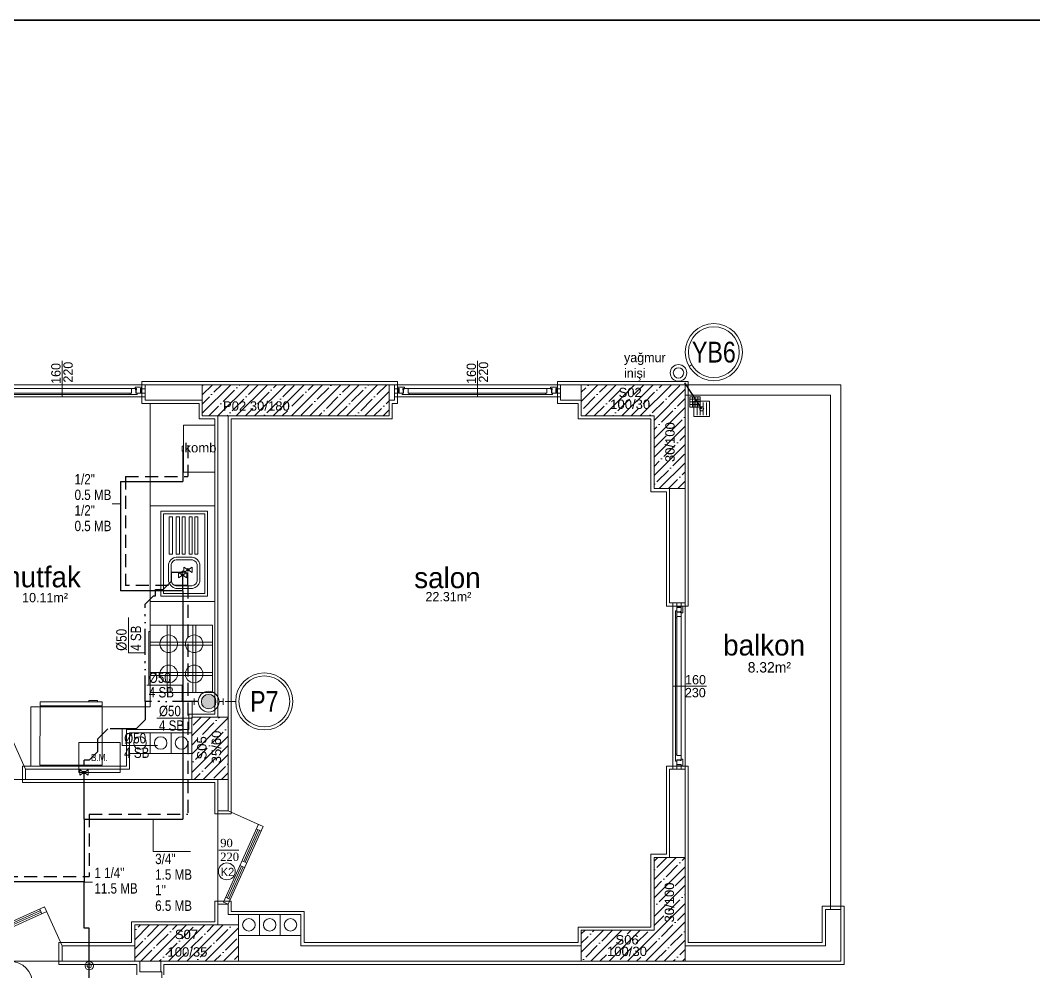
# Model space of a CAD drawing. Header units: centimetres. Extents: x 252513 to 260714, y -444050 to -441150.
# Drawn here: x 257658 to 258633, y -442066 to -441150 of the extents above; entities that cross this region are included whole.
import ezdxf
from ezdxf.enums import TextEntityAlignment as Align

# ---------------------------------------------------------------- set-up
doc = ezdxf.new("R2010")
doc.units = ezdxf.units.CM
for name, pattern in [('ROTAS_BASMA', [18.75, 12.5, -6.25]), ('ROTAS_PISSU', [45, 25, -6, 0, -6, 2, -6]), ('ROTAS_YAGMUR', [45, 30, -6, 0, -9])]:
    doc.linetypes.add(name, pattern=pattern)
for name, color, linetype, lineweight in [('ROTAS-MIMARI', 8, 'Continuous', 13), ('ROTAS-MIMARI-YAZI', 8, 'Continuous', 13), ('ROTAS-PAFTA', 144, 'Continuous', 35), ('ROTAS-SEMBOL-KILAVUZ', 9, 'Continuous', 9), ('ROTAS-SIHHI-CIHAZ-YAZI', 1, 'Continuous', 13), ('ROTAS-SIHHI-KOLON-NO', 1, 'Continuous', 18), ('ROTAS-SIHHI-PIS-SU', 6, 'ROTAS_PISSU', 30), ('ROTAS-SIHHI-PIS-SU-CAP', 211, 'Continuous', 18), ('ROTAS-SIHHI-SEMBOL', 1, 'Continuous', 18), ('ROTAS-SIHHI-SICAK-SU', 1, 'ROTAS_BASMA', 30), ('ROTAS-SIHHI-SOGUK-SU', 5, 'Continuous', 30), ('ROTAS-SIHHI-TEMIZ-SU-CAP', 101, 'Continuous', 18), ('ROTAS-SIHHI-YAGMUR', 3, 'ROTAS_YAGMUR', 30), ('ROTAS-SIHHI-YAGMUR-NO', 3, 'Continuous', 18)]:
    doc.layers.add(name, color=color, linetype=linetype, lineweight=lineweight)
doc.styles.add('arial_1_18', font='arial.ttf', dxfattribs={"height": 0.2})
doc.styles.add('ROTAS-YAZI', font='arial.ttf')
pattern_1 = [(45, (235187.961, -437638.89), (-8.838835, 8.838835), []), (45, (235196.8, -437638.89), (-8.838835, 8.838835), [15.625, -3.125, 0, -3.125])]

# ---------------------------------------------------------------- blocks, each defined once
blk = doc.blocks.new('ROTAS-S2-PIS-KOLON')
h = blk.add_hatch(color=6)
edge = h.paths.add_edge_path()
edge.add_arc((0, 0), 7, 0, 360)
at = {"color": 30}
for p, q in [((-10, 0), (-14, 0)), ((10, 0), (14, 0))]:
    blk.add_line(p, q, dxfattribs=at)
at = {"color": 1}
for points in [[(-14, -3), (-14, 3)], [(14, -3), (14, 3)]]:
    blk.add_lwpolyline(points, dxfattribs=at)
at = {"color": 30}
blk.add_circle((0, 0), 10, dxfattribs=at)
at = {"color": 6}
blk.add_circle((0, 0), 7, dxfattribs=at)
at = {"style": 'ROTAS-YAZI', "flags": 1}
blk.add_attdef('NO', (0, 0), '', height=5, dxfattribs=at)
blk = doc.blocks.new('ROTAS-S2-TEMIZ-GIRIS')
for radius in [4, 2]:
    blk.add_circle((0, 0), radius)
blk = doc.blocks.new('ROTAS-S2-KURESEL-VANA')
blk.add_lwpolyline([(-4, -2.5), (4, 2.5), (4, -2.5), (-4, 2.5)], close=True)
blk.add_circle((0, 0), 1.2)
blk = doc.blocks.new('ROTAS-S2-BALKON-SUZGECI')
for p, q in [((-4.5, -6), (-4.5, 6)), ((-1.5, -6), (-1.5, 6)), ((1.5, -6), (1.5, 6)), ((4.5, -6), (4.5, 6))]:
    blk.add_line(p, q)
blk.add_lwpolyline([(-7.5, -7.5), (7.5, -7.5), (7.5, 7.5), (-7.5, 7.5)], close=True)
blk.add_circle((0, 0), 2)
blk = doc.blocks.new('ROTAS-S2-KOLON-YAGMUR')
at = {"color": 3}
for radius in [8, 5]:
    blk.add_circle((0, 0), radius, dxfattribs=at)
blk = doc.blocks.new('ROTAS-S2-KOLON-NO')
at = {"color": 1}
for radius in [27.5, 24.5]:
    blk.add_circle((0, 0), radius, dxfattribs=at)
at = {"color": 6, "style": 'ROTAS-YAZI', "width": 0.8}
blk.add_attdef('NO', text='', height=20, dxfattribs=at).set_placement((0, 0), align=Align.MIDDLE_CENTER)
blk = doc.blocks.new('ROTAS-S2-KOLON-NO-YAGMUR')
at = {"color": 1}
for radius in [27.5, 24.5]:
    blk.add_circle((0, 0), radius, dxfattribs=at)
at = {"color": 3, "style": 'ROTAS-YAZI', "width": 0.8}
blk.add_attdef('NO', text='', height=20, dxfattribs=at).set_placement((0, 0), align=Align.MIDDLE_CENTER)
blk = doc.blocks.new('ROTAS-S2-PS-CAP-A')
for p, q in [((0, 0), (0, -16)), ((0, -16), (34, -16))]:
    blk.add_line(p, q)
at = {"style": 'ROTAS-YAZI', "width": 0.8}
for tag, p in [('CAP', (2, -14)), ('SB', (2, -28))]:
    blk.add_attdef(tag, p, '', height=10, dxfattribs=at)
blk = doc.blocks.new('ROTAS-S2-PS-CAP-UL')
for p, q in [((0, 16), (-34, 16)), ((0, 0), (0, 16))]:
    blk.add_line(p, q)
at = {"style": 'ROTAS-YAZI', "width": 0.8}
for tag, p in [('CAP', (-32, 18)), ('SB', (-32, 4))]:
    blk.add_attdef(tag, p, '', height=10, dxfattribs=at)
blk = doc.blocks.new('ROTAS-S2-PS-CAP-AL')
for p, q in [((0, 0), (0, -16)), ((0, -16), (-34, -16))]:
    blk.add_line(p, q)
at = {"style": 'ROTAS-YAZI', "width": 0.8}
for tag, p in [('CAP', (-32, -14)), ('SB', (-32, -28))]:
    blk.add_attdef(tag, p, '', height=10, dxfattribs=at)
blk = doc.blocks.new('ROTAS-S2-PS-CAP-U')
for p, q in [((0, 0), (0, 16)), ((0, 16), (34, 16))]:
    blk.add_line(p, q)
at = {"style": 'ROTAS-YAZI', "width": 0.8}
for tag, p in [('CAP', (2, 18)), ('SB', (2, 4))]:
    blk.add_attdef(tag, p, '', height=10, dxfattribs=at)
blk = doc.blocks.new('ROTAS-S2-TS-CAP2')
at = {"style": 'ROTAS-YAZI', "width": 0.8}
for tag, p in [('C1', (0, 15)), ('M1', (0, 0))]:
    blk.add_attdef(tag, p, '', height=10, dxfattribs=at)
blk = doc.blocks.new('ROTAS-S2-TS-CAP4')
at = {"style": 'ROTAS-YAZI', "width": 0.8}
for tag, p in [('C1', (0, 45)), ('M1', (0, 30)), ('C2', (0, 15)), ('M2', (0, 0))]:
    blk.add_attdef(tag, p, '', height=10, dxfattribs=at)

msp = doc.modelspace()

# ---------------------------------------------------------------- hatches: boundary and pattern name
at = {"layer": 'ROTAS-MIMARI', "ltscale": 0.03}
h = msp.add_hatch(dxfattribs=at)
h.set_pattern_fill('ANSI35', color=256, scale=50, style=0)
h.set_pattern_definition(pattern_1)
h.paths.add_polyline_path([(258012.82, -441500.76), (257832.82, -441500.76), (257832.82, -441530.76), (258012.82, -441530.76)])
h.paths.add_polyline_path([(257850.5, -441528.25), (257919.47, -441528.25), (257919.47, -441514.28), (257850.5, -441514.28)], flags=24)
h = msp.add_hatch(dxfattribs=at)
h.set_pattern_fill('ANSI35', color=256, scale=50, style=0)
h.set_pattern_definition(pattern_1)
h.paths.add_polyline_path([(258297.82, -441500.76), (258197.82, -441500.76), (258197.82, -441530.76), (258267.82, -441530.76), (258267.82, -441600.76), (258297.82, -441600.76)])
h.paths.add_polyline_path([(258290.14, -441577.6), (258290.14, -441534.49), (258276.17, -441534.49), (258276.17, -441577.6)], flags=24)
h.paths.add_polyline_path([(258223.31, -441526.57), (258266.42, -441526.57), (258266.42, -441512.6), (258223.31, -441512.6)], flags=24)
h.paths.add_polyline_path([(258231.32, -441515.23), (258258.35, -441515.23), (258258.35, -441501.27), (258231.32, -441501.27)], flags=24)
h = msp.add_hatch(dxfattribs=at)
h.set_pattern_fill('ANSI35', color=256, scale=50, style=0)
h.set_pattern_definition(pattern_1)
h.paths.add_polyline_path([(257857.82, -441820.76), (257822.82, -441820.76), (257822.82, -441880.76), (257857.82, -441880.76)])
h.paths.add_polyline_path([(257853.46, -441867.51), (257853.46, -441831.39), (257839.49, -441831.39), (257839.49, -441867.51)], flags=24)
h.paths.add_polyline_path([(257839.4, -441863.79), (257839.4, -441836.77), (257825.44, -441836.77), (257825.44, -441863.79)], flags=24)
h = msp.add_hatch(dxfattribs=at)
h.set_pattern_fill('ANSI35', color=256, scale=50, style=0)
h.set_pattern_definition(pattern_1)
h.paths.add_polyline_path([(258297.82, -441955.76), (258267.82, -441955.76), (258267.82, -442025.76), (258197.82, -442025.76), (258197.82, -442055.76), (258297.82, -442055.76)])
h.paths.add_polyline_path([(258289.59, -442020.64), (258289.59, -441977.53), (258275.62, -441977.53), (258275.62, -442020.64)], flags=24)
h.paths.add_polyline_path([(258220.24, -442053.16), (258263.35, -442053.16), (258263.35, -442039.19), (258220.24, -442039.19)], flags=24)
h.paths.add_polyline_path([(258228.4, -442042.03), (258255.42, -442042.03), (258255.42, -442028.07), (258228.4, -442028.07)], flags=24)
h = msp.add_hatch(dxfattribs=at)
h.set_pattern_fill('ANSI35', color=256, scale=50, style=0)
h.set_pattern_definition(pattern_1)
h.paths.add_polyline_path([(257867.82, -442020.76), (257767.82, -442020.76), (257767.82, -442055.76), (257867.82, -442055.76)])
h.paths.add_polyline_path([(257797.06, -442053.68), (257840.17, -442053.68), (257840.17, -442039.71), (257797.06, -442039.71)], flags=24)
h.paths.add_polyline_path([(257804.15, -442036.83), (257831.17, -442036.83), (257831.17, -442022.87), (257804.15, -442022.87)], flags=24)

# ---------------------------------------------------------------- linework, layer by layer
for p, q in [((257697.82, -441477.85), (257697.82, -441512.58)), ((258097.82, -441477.85), (258097.82, -441512.58)), ((257832.82, -441497.76), (257774.82, -441497.76)), ((257774.82, -441497.76), (257774.82, -441518.76)), ((258012.82, -441497.76), (257832.82, -441497.76)), ((258020.82, -441497.76), (258012.82, -441497.76)), ((258020.82, -441518.76), (258020.82, -441497.76)), ((258237.82, -441497.76), (258174.82, -441497.76)), ((258174.82, -441497.76), (258174.82, -441518.76)), ((258300.82, -441497.76), (258237.82, -441497.76)), ((258300.82, -441600.76), (258300.82, -441497.76)), ((257617.82, -441500.76), (257777.82, -441500.76)), ((257764.62, -441504.57), (257631.02, -441504.57)), ((257769.02, -441504.57), (257764.62, -441504.57)), ((257764.62, -441504.57), (257764.62, -441508.77)), ((257768.12, -441503.17), (257768.12, -441504.57)), ((257768.12, -441503.17), (257774.52, -441503.17)), ((257768.12, -441504.57), (257769.62, -441504.57)), ((257768.72, -441505.07), (257769.02, -441505.07)), ((257768.72, -441505.07), (257768.72, -441505.57)), ((257768.72, -441505.57), (257769.02, -441505.57)), ((257769.02, -441504.57), (257769.02, -441505.07)), ((257769.02, -441505.57), (257769.02, -441508.77)), ((257769.32, -441505.57), (257769.32, -441508.77)), ((257769.32, -441505.57), (257769.62, -441505.57)), ((257769.62, -441504.57), (257769.62, -441505.57)), ((257773.32, -441504.57), (257773.32, -441508.77)), ((257773.32, -441504.57), (257774.52, -441504.57)), ((257773.82, -441504.77), (257777.82, -441504.77)), ((257773.82, -441508.77), (257773.82, -441504.77)), ((257774.52, -441503.17), (257774.52, -441504.57)), ((257777.82, -441500.76), (257832.82, -441500.76)), ((257777.82, -441515.76), (257777.82, -441500.76)), ((257777.82, -441515.76), (257777.82, -441500.76)), ((258012.82, -441500.76), (258017.82, -441500.76)), ((258017.82, -441515.76), (258017.82, -441500.76)), ((258017.82, -441500.76), (258177.82, -441500.76)), ((258021.82, -441504.77), (258017.82, -441504.77)), ((258021.12, -441503.17), (258021.12, -441504.57)), ((258027.52, -441503.17), (258021.12, -441503.17)), ((258022.32, -441504.57), (258021.12, -441504.57)), ((258021.82, -441508.77), (258021.82, -441504.77)), ((258022.32, -441504.57), (258022.32, -441508.77)), ((258026.02, -441504.57), (258026.02, -441505.57)), ((258027.52, -441504.57), (258026.02, -441504.57)), ((258026.32, -441505.57), (258026.02, -441505.57)), ((258026.32, -441505.57), (258026.32, -441508.77)), ((258026.62, -441504.57), (258031.02, -441504.57)), ((258026.62, -441504.57), (258026.62, -441505.07)), ((258026.92, -441505.07), (258026.62, -441505.07)), ((258026.92, -441505.57), (258026.62, -441505.57)), ((258026.62, -441505.57), (258026.62, -441508.77)), ((258026.92, -441505.07), (258026.92, -441505.57)), ((258027.52, -441503.17), (258027.52, -441504.57)), ((258164.62, -441504.57), (258031.02, -441504.57)), ((258031.02, -441504.57), (258031.02, -441508.77)), ((258169.02, -441504.57), (258164.62, -441504.57)), ((258164.62, -441504.57), (258164.62, -441508.77)), ((258168.12, -441503.17), (258168.12, -441504.57)), ((258168.12, -441503.17), (258174.52, -441503.17)), ((258168.12, -441504.57), (258169.62, -441504.57)), ((258168.72, -441505.07), (258169.02, -441505.07)), ((258168.72, -441505.07), (258168.72, -441505.57)), ((258168.72, -441505.57), (258169.02, -441505.57)), ((258169.02, -441504.57), (258169.02, -441505.07)), ((258169.02, -441505.57), (258169.02, -441508.77)), ((258169.32, -441505.57), (258169.32, -441508.77)), ((258169.32, -441505.57), (258169.62, -441505.57)), ((258169.62, -441504.57), (258169.62, -441505.57)), ((258173.32, -441504.57), (258173.32, -441508.77)), ((258173.32, -441504.57), (258174.52, -441504.57)), ((258173.82, -441504.77), (258177.82, -441504.77)), ((258173.82, -441508.77), (258173.82, -441504.77)), ((258174.52, -441503.17), (258174.52, -441504.57)), ((258177.82, -441500.76), (258197.82, -441500.76)), ((258177.82, -441515.76), (258177.82, -441500.76)), ((257617.82, -441512.58), (257777.82, -441512.58)), ((257763.42, -441508.77), (257632.22, -441508.77)), ((257632.22, -441510.17), (257763.42, -441510.17)), ((257763.42, -441508.77), (257763.42, -441510.17)), ((257763.42, -441508.77), (257764.62, -441508.77)), ((257763.42, -441510.17), (257770.22, -441510.17)), ((257770.22, -441508.77), (257769.02, -441508.77)), ((257769.32, -441508.77), (257773.32, -441508.77)), ((257770.22, -441508.77), (257770.22, -441510.17)), ((257777.82, -441508.77), (257773.82, -441508.77)), ((257777.82, -441515.76), (257832.82, -441515.76)), ((258012.82, -441515.76), (258017.82, -441515.76)), ((258017.82, -441508.77), (258021.82, -441508.77)), ((258017.82, -441512.58), (258177.82, -441512.58)), ((258026.32, -441508.77), (258022.32, -441508.77)), ((258025.42, -441508.77), (258026.62, -441508.77)), ((258025.42, -441508.77), (258025.42, -441510.17)), ((258032.22, -441510.17), (258025.42, -441510.17)), ((258032.22, -441508.77), (258031.02, -441508.77)), ((258163.42, -441508.77), (258032.22, -441508.77)), ((258032.22, -441508.77), (258032.22, -441510.17)), ((258032.22, -441510.17), (258163.42, -441510.17)), ((258163.42, -441508.77), (258163.42, -441510.17)), ((258163.42, -441508.77), (258164.62, -441508.77)), ((258163.42, -441510.17), (258170.22, -441510.17)), ((258170.22, -441508.77), (258169.02, -441508.77)), ((258169.32, -441508.77), (258173.32, -441508.77)), ((258170.22, -441508.77), (258170.22, -441510.17)), ((258177.82, -441508.77), (258173.82, -441508.77)), ((258177.82, -441515.76), (258197.82, -441515.76)), ((258312.26, -441512.32), (258302.26, -441512.32)), ((258302.26, -441512.32), (258302.26, -441522.32)), ((258302.26, -441514.79), (258312.26, -441514.79)), ((258302.26, -441517.32), (258312.26, -441517.32)), ((258304.73, -441512.32), (258304.73, -441522.32)), ((258307.34, -441512.32), (258307.34, -441522.32)), ((258309.96, -441512.32), (258309.96, -441522.32)), ((258312.26, -441522.32), (258312.26, -441512.32)), ((257774.82, -441518.76), (257829.82, -441518.76)), ((257782.82, -441518.76), (257782.82, -441810.76)), ((257829.82, -441518.76), (257829.82, -441533.76)), ((258015.82, -441518.76), (258020.82, -441518.76)), ((258015.82, -441533.76), (258015.82, -441518.76)), ((258174.82, -441518.76), (258194.82, -441518.76)), ((258194.82, -441518.76), (258194.82, -441533.76)), ((258302.26, -441519.85), (258312.26, -441519.85)), ((258302.26, -441522.32), (258312.26, -441522.32)), ((257829.82, -441533.76), (257834.82, -441533.76)), ((257834.82, -441533.76), (257844.82, -441533.76)), ((257847.82, -441530.76), (257837.82, -441530.76)), ((257844.82, -441533.76), (257844.82, -441817.76)), ((257847.82, -441820.76), (257847.82, -441530.76)), ((257857.82, -441530.76), (257857.82, -441820.76)), ((257860.82, -441820.76), (257860.82, -441533.76)), ((257860.82, -441533.76), (258015.82, -441533.76)), ((258194.82, -441533.76), (258264.82, -441533.76)), ((258264.82, -441533.76), (258264.82, -441603.76)), ((257814.82, -441539.85), (257814.82, -441584.85)), ((257844.82, -441539.85), (257814.82, -441539.85)), ((257844.82, -441584.85), (257844.82, -441539.85)), ((257813.53, -441564.84), (257813.53, -441559.85)), ((257813.53, -441559.85), (257814.82, -441559.85)), ((257814.82, -441564.84), (257813.53, -441564.84)), ((257844.82, -441584.85), (257814.82, -441584.85)), ((258264.82, -441603.76), (258279.82, -441603.76)), ((258279.82, -441603.76), (258279.82, -441713.76)), ((258282.82, -441600.76), (258282.82, -441710.76)), ((258297.82, -441600.76), (258297.82, -441710.76)), ((258300.82, -441713.76), (258300.82, -441600.76)), ((257782.82, -441617.46), (257844.82, -441617.46)), ((257792.9, -441704.27), (257792.9, -441622.46)), ((257792.9, -441622.46), (257837.9, -441622.46)), ((257795.4, -441701.77), (257795.4, -441624.96)), ((257795.4, -441624.96), (257835.4, -441624.96)), ((257835.4, -441624.96), (257835.4, -441701.77)), ((257837.9, -441622.46), (257837.9, -441704.27)), ((257801.11, -441663.85), (257801.11, -441627.82)), ((257801.11, -441627.82), (257804.11, -441627.82)), ((257804.11, -441627.82), (257804.11, -441663.85)), ((257807.86, -441663.85), (257807.86, -441627.82)), ((257807.86, -441627.82), (257810.86, -441627.82)), ((257810.86, -441627.82), (257810.86, -441663.85)), ((257813.42, -441663.85), (257813.42, -441627.82)), ((257813.42, -441627.82), (257816.42, -441627.82)), ((257816.42, -441627.82), (257816.42, -441663.85)), ((257820.17, -441663.85), (257820.17, -441627.82)), ((257820.17, -441627.82), (257823.17, -441627.82)), ((257823.17, -441627.82), (257823.17, -441663.85)), ((257825.73, -441663.85), (257825.73, -441627.82)), ((257825.73, -441627.82), (257828.73, -441627.82)), ((257828.73, -441627.82), (257828.73, -441663.85)), ((257804.11, -441663.85), (257801.11, -441663.85)), ((257810.86, -441663.85), (257807.86, -441663.85)), ((257816.42, -441663.85), (257813.42, -441663.85)), ((257823.17, -441663.85), (257820.17, -441663.85)), ((257828.73, -441663.85), (257825.73, -441663.85)), ((257800.4, -441689.98), (257800.4, -441673.61)), ((257802.9, -441689.74), (257802.9, -441673.85)), ((257823.14, -441666.78), (257807.71, -441666.78)), ((257821.42, -441669.28), (257807.71, -441669.28)), ((257827.9, -441673.67), (257827.9, -441689.93)), ((257830.4, -441673.38), (257830.4, -441690.21)), ((257835.4, -441701.77), (257795.4, -441701.77)), ((257823.5, -441696.77), (257807.35, -441696.77)), ((257823.29, -441694.27), (257807.56, -441694.27)), ((257844.82, -441709.27), (257782.82, -441709.27)), ((257837.9, -441704.27), (257792.9, -441704.27)), ((258297.82, -441710.76), (258282.82, -441710.76)), ((258286.01, -441870.76), (258286.01, -441710.76)), ((258289.82, -441710.76), (258289.82, -441714.76)), ((258293.82, -441714.76), (258293.82, -441710.76)), ((258297.82, -441870.76), (258297.82, -441710.76)), ((258279.82, -441713.76), (258300.82, -441713.76)), ((258288.42, -441856.36), (258288.42, -441718.36)), ((258289.82, -441718.36), (258288.42, -441718.36)), ((258288.42, -441725.16), (258288.42, -441718.36)), ((258289.82, -441714.76), (258293.82, -441714.76)), ((258289.82, -441715.26), (258289.82, -441856.36)), ((258289.82, -441719.26), (258289.82, -441715.26)), ((258294.02, -441715.26), (258289.82, -441715.26)), ((258289.82, -441718.36), (258289.82, -441719.56)), ((258293.02, -441719.26), (258289.82, -441719.26)), ((258293.02, -441719.56), (258289.82, -441719.56)), ((258293.02, -441719.26), (258293.02, -441718.96)), ((258294.02, -441718.96), (258293.02, -441718.96)), ((258293.02, -441719.86), (258293.02, -441719.56)), ((258293.52, -441719.86), (258293.02, -441719.86)), ((258293.52, -441719.86), (258293.52, -441719.56)), ((258294.02, -441719.56), (258293.52, -441719.56)), ((258294.02, -441714.06), (258294.02, -441857.56)), ((258295.42, -441714.06), (258294.02, -441714.06)), ((258294.02, -441715.26), (258294.02, -441714.06)), ((258294.02, -441720.46), (258294.02, -441718.96)), ((258294.02, -441719.56), (258294.02, -441723.96)), ((258295.42, -441720.46), (258294.02, -441720.46)), ((258295.42, -441720.46), (258295.42, -441714.06)), ((257782.82, -441797.14), (257782.83, -441732.14)), ((257842.83, -441732.14), (257782.83, -441732.14)), ((257798.92, -441732.14), (257798.92, -441797.14)), ((257801.92, -441732.14), (257801.92, -441797.14)), ((257823.73, -441732.14), (257823.74, -441797.14)), ((257826.73, -441732.14), (257826.74, -441797.14)), ((257842.82, -441797.14), (257842.83, -441732.14)), ((258289.82, -441725.16), (258288.42, -441725.16)), ((258294.02, -441723.96), (258289.82, -441723.96)), ((258289.82, -441725.16), (258289.82, -441723.96)), ((257781.54, -441738.24), (257782.83, -441738.24)), ((257781.54, -441780), (257781.54, -441738.24)), ((257782.83, -441748.57), (257842.83, -441748.56)), ((257782.83, -441751.57), (257842.83, -441751.56)), ((257781.54, -441790), (257781.54, -441780)), ((257782.83, -441777.71), (257842.83, -441777.72)), ((257782.83, -441780.71), (257842.83, -441780.72)), ((257782.83, -441790), (257781.54, -441790)), ((258286.01, -441790.76), (258318.33, -441790.76)), ((258286.01, -441790.76), (258318.33, -441790.76)), ((257782.82, -441797.14), (257842.82, -441797.14)), ((257667.82, -441810.76), (257782.82, -441810.76)), ((257667.82, -441810.76), (257667.82, -441867.76)), ((257676.64, -441810.76), (257676.63, -441866.92)), ((257736.64, -441805.94), (257676.64, -441805.93)), ((257676.64, -441805.93), (257676.64, -441809.78)), ((257676.64, -441809.78), (257736.64, -441809.79)), ((257736.64, -441810.77), (257676.64, -441810.76)), ((257681.64, -441810.76), (257681.64, -441809.78)), ((257731.88, -441804.85), (257723.56, -441804.85)), ((257723.56, -441804.85), (257723.56, -441805.93)), ((257723.56, -441805.93), (257731.88, -441805.93)), ((257731.64, -441810.77), (257731.64, -441809.79)), ((257731.88, -441805.93), (257731.88, -441804.85)), ((257736.63, -441866.92), (257736.64, -441810.77)), ((257736.64, -441809.79), (257736.64, -441805.94)), ((257844.82, -441817.76), (257819.82, -441817.76)), ((257819.82, -441817.76), (257819.82, -441832.76)), ((257860.82, -441880.76), (257860.82, -441820.76)), ((257662.82, -441870.76), (257647.71, -441837.12)), ((257819.82, -441832.76), (257759.82, -441832.76)), ((257759.82, -441832.76), (257759.82, -441835.76)), ((257759.82, -441835.76), (257759.82, -441867.76)), ((257762.82, -441870.76), (257762.82, -441835.76)), ((257762.82, -441835.76), (257822.82, -441835.76)), ((257762.82, -441835.76), (257822.82, -441835.76)), ((257762.82, -441835.76), (257822.82, -441835.76)), ((257762.82, -441835.76), (257822.82, -441835.76)), ((257762.82, -441835.76), (257822.82, -441835.76)), ((257782.82, -441855.76), (257782.82, -441835.76)), ((257802.82, -441855.76), (257802.82, -441835.76)), ((257762.82, -441855.76), (257822.82, -441855.76)), ((258289.82, -441856.36), (258288.42, -441856.36)), ((258288.42, -441856.36), (258288.42, -441863.16)), ((258289.82, -441856.36), (258289.82, -441857.56)), ((258294.02, -441857.56), (258289.82, -441857.56)), ((258294.02, -441861.96), (258294.02, -441857.56)), ((257759.82, -441867.76), (257659.82, -441867.76)), ((257659.82, -441867.76), (257659.82, -441883.76)), ((257676.63, -441866.92), (257736.63, -441866.92)), ((258300.82, -441867.76), (258279.82, -441867.76)), ((258279.82, -441867.76), (258279.82, -441952.76)), ((258289.82, -441863.16), (258288.42, -441863.16)), ((258289.82, -441863.16), (258289.82, -441861.96)), ((258293.02, -441861.96), (258289.82, -441861.96)), ((258289.82, -441862.26), (258289.82, -441866.26)), ((258293.02, -441862.26), (258289.82, -441862.26)), ((258294.02, -441866.26), (258289.82, -441866.26)), ((258289.82, -441870.76), (258289.82, -441866.76)), ((258289.82, -441866.76), (258293.82, -441866.76)), ((258293.52, -441861.66), (258293.02, -441861.66)), ((258293.02, -441861.66), (258293.02, -441861.96)), ((258293.02, -441862.26), (258293.02, -441862.56)), ((258294.02, -441862.56), (258293.02, -441862.56)), ((258293.52, -441861.66), (258293.52, -441861.96)), ((258294.02, -441861.96), (258293.52, -441861.96)), ((258293.82, -441866.76), (258293.82, -441870.76)), ((258295.42, -441861.06), (258294.02, -441861.06)), ((258294.02, -441861.06), (258294.02, -441862.56)), ((258294.02, -441866.26), (258294.02, -441867.46)), ((258295.42, -441867.46), (258294.02, -441867.46)), ((258295.42, -441861.06), (258295.42, -441867.46)), ((258300.82, -441955.76), (258300.82, -441867.76)), ((257662.82, -441870.76), (257762.82, -441870.76)), ((257662.82, -441870.76), (257662.82, -441880.76)), ((258282.82, -441870.76), (258282.82, -441955.76)), ((258297.82, -441870.76), (258282.82, -441870.76)), ((258297.82, -441870.76), (258297.82, -441955.76)), ((257572.82, -441880.76), (257662.82, -441880.76)), ((257659.82, -441883.76), (257819.82, -441883.76)), ((257662.82, -441880.76), (257822.82, -441880.76)), ((257819.82, -441883.76), (257844.82, -441883.76)), ((257844.82, -441883.76), (257844.82, -441913.76)), ((257847.82, -441880.76), (257847.82, -441910.76)), ((257857.82, -441880.76), (257857.82, -441910.76)), ((257860.82, -441913.76), (257860.82, -441880.76)), ((257844.82, -441913.76), (257860.82, -441913.76)), ((257857.82, -441910.76), (257847.82, -441910.76)), ((257847.82, -442000.76), (257847.82, -441910.76)), ((257857.82, -441910.76), (257891.47, -441925.88)), ((257853.26, -441998.71), (257886.91, -441923.83)), ((257857.82, -442000.76), (257891.47, -441925.88)), ((257872.75, -441959.73), (257886.5, -441929.13)), ((257874.19, -441960.38), (257887.94, -441929.78)), ((257884.86, -441928.39), (257889.42, -441930.44)), ((257868.05, -441948.91), (257848.72, -441948.91)), ((258279.82, -441952.76), (258264.82, -441952.76)), ((258264.82, -441952.76), (258264.82, -442022.76)), ((258300.82, -442037.76), (258300.82, -441955.76)), ((257856.95, -441994.89), (257870.7, -441964.29)), ((257858.39, -441995.54), (257872.14, -441964.94)), ((257873.62, -441965.6), (257869.06, -441963.55)), ((257875.67, -441961.04), (257871.11, -441958.99)), ((257859.87, -441996.2), (257855.31, -441994.15)), ((257597.82, -442040.76), (257681.03, -442003.38)), ((257678.51, -442009.99), (257676.47, -442005.43)), ((257697.82, -442040.76), (257681.03, -442003.38)), ((257860.82, -441997.76), (257844.82, -441997.76)), ((257844.82, -441997.76), (257844.82, -442017.76)), ((257847.82, -442000.76), (257847.82, -442020.76)), ((257857.82, -442000.76), (257847.82, -442000.76)), ((257857.82, -442000.76), (257853.26, -441998.71)), ((257857.82, -442000.76), (257857.82, -442010.76)), ((257860.82, -442007.76), (257860.82, -441997.76)), ((258450.82, -442002.76), (258429.82, -442002.76)), ((258429.82, -442002.76), (258429.82, -442037.76)), ((258447.82, -442005.76), (258432.82, -442005.76)), ((258432.82, -442005.76), (258432.82, -442040.76)), ((258447.82, -442005.76), (258447.82, -442055.76)), ((258450.82, -442002.76), (258450.82, -442058.76)), ((257599.87, -442045.32), (257683.08, -442007.94)), ((257642.37, -442022.53), (257677.13, -442006.91)), ((257643.02, -442023.97), (257677.78, -442008.35)), ((257927.82, -442010.76), (257857.82, -442010.76)), ((257930.82, -442007.76), (257860.82, -442007.76)), ((257867.82, -442020.76), (257867.82, -442010.76)), ((257887.82, -442030.76), (257887.82, -442010.76)), ((257907.82, -442030.76), (257907.82, -442010.76)), ((257927.82, -442040.76), (257927.82, -442010.76)), ((257927.82, -442030.76), (257927.82, -442010.76)), ((257927.82, -442030.76), (257927.82, -442010.76)), ((257930.82, -442037.76), (257930.82, -442007.76)), ((257844.82, -442017.76), (257764.82, -442017.76)), ((257764.82, -442017.76), (257764.82, -442037.76)), ((258264.82, -442022.76), (258194.82, -442022.76)), ((258194.82, -442022.76), (258194.82, -442037.76)), ((257867.82, -442030.76), (257927.82, -442030.76)), ((257764.82, -442037.76), (257694.82, -442037.76)), ((257694.82, -442037.76), (257694.82, -442058.76)), ((257697.82, -442040.76), (257767.82, -442040.76)), ((257697.82, -442055.76), (257697.82, -442040.76)), ((258197.82, -442040.76), (257927.82, -442040.76)), ((258194.82, -442037.76), (257930.82, -442037.76)), ((258432.82, -442040.76), (258297.82, -442040.76)), ((258429.82, -442037.76), (258300.82, -442037.76)), ((257597.82, -442055.76), (257697.82, -442055.76)), ((257694.82, -442058.76), (257769.82, -442058.76)), ((257697.82, -442055.76), (257767.82, -442055.76)), ((257769.82, -442068.76), (257769.82, -442058.76)), ((257772.82, -442065.76), (257772.82, -442055.76)), ((257792.82, -442065.76), (257792.82, -442055.76)), ((257795.82, -442058.76), (257867.82, -442058.76)), ((257795.82, -442058.76), (257795.82, -442068.76)), ((258197.82, -442055.76), (257867.82, -442055.76)), ((257867.82, -442058.76), (258450.82, -442058.76)), ((257772.82, -442065.76), (257792.82, -442065.76)), ((257787.82, -442065.76), (257793.82, -442065.76)), ((257793.82, -442185.76), (257793.82, -442065.76))]:
    msp.add_line(p, q, dxfattribs=at)
for points in [[(258012.82, -441530.76), (257832.82, -441530.76), (257832.82, -441500.76)], [(257832.82, -441500.76), (258012.82, -441500.76)], [(258012.82, -441530.76), (258012.82, -441500.76)], [(258197.82, -441500.76), (258297.82, -441500.76)], [(258197.82, -441530.76), (258197.82, -441500.76)], [(258297.82, -441500.76), (258447.82, -441500.76)], [(258297.82, -441500.76), (258297.82, -441600.76)], [(258447.82, -441500.76), (258447.82, -442005.76)], [(258297.82, -441510.76), (258437.82, -441510.76)], [(258437.82, -441510.76), (258437.82, -442005.76)], [(258267.82, -441530.76), (258197.82, -441530.76)], [(258267.82, -441600.76), (258267.82, -441530.76)], [(258297.82, -441600.76), (258267.82, -441600.76)], [(257822.82, -441880.76), (257822.82, -441820.76)], [(257822.82, -441820.76), (257857.82, -441820.76)], [(257857.82, -441820.76), (257857.82, -441880.76)], [(257857.82, -441880.76), (257822.82, -441880.76)], [(258267.82, -442025.76), (258267.82, -441955.76)], [(258267.82, -441955.76), (258297.82, -441955.76)], [(258297.82, -441955.76), (258297.82, -442055.76)], [(257767.82, -442020.76), (257867.82, -442020.76)], [(257767.82, -442055.76), (257767.82, -442020.76)], [(257867.82, -442020.76), (257867.82, -442055.76)], [(258197.82, -442025.76), (258267.82, -442025.76)], [(258197.82, -442055.76), (258197.82, -442025.76)], [(257867.82, -442055.76), (257767.82, -442055.76)], [(258297.82, -442055.76), (258197.82, -442055.76)], [(258297.82, -442055.76), (258447.82, -442055.76)]]:
    msp.add_lwpolyline(points, dxfattribs=at)
for centre, radius in [((258291.39, -441489.42), 8), ((258291.39, -441489.42), 5), ((257814.63, -441681.66), 1.68), ((257800.6, -441750.14), 8.48), ((257825.05, -441750.14), 8.48), ((257800.6, -441779.14), 8.48), ((257825.05, -441779.14), 8.48), ((257772.88, -441845.65), 6.03), ((257792.88, -441845.65), 6.03), ((257812.88, -441845.65), 6.03), ((257856.52, -441969.16), 8.14), ((257877.77, -442020.65), 6.03), ((257897.77, -442020.65), 6.03), ((257917.77, -442020.65), 6.03), ((257647.67, -442077.76), 22)]:
    msp.add_circle(centre, radius, dxfattribs=at)
for centre, radius, start, end in [((257808.65, -441675.1), 8.38, 96.41545, 169.7181), ((257808.65, -441675.1), 5.88, 96.41545, 167.71817), ((257822.2, -441675.1), 5.88, 14.16716, 97.66063), ((257822.2, -441675.1), 8.38, 11.85798, 83.58455), ((257808.65, -441688.49), 8.38, 190.2819, 261.08681), ((257808.65, -441688.49), 5.88, 192.28183, 259.35464), ((257822.2, -441688.49), 5.88, 280.64536, 345.83284), ((257822.2, -441688.49), 8.38, 278.91319, 348.14202)]:
    msp.add_arc(centre, radius, start, end, dxfattribs=at)
at = {"layer": 'ROTAS-PAFTA'}
msp.add_lwpolyline([(256617, -444050), (258656, -444050), (258656, -441150), (256617, -441150)], close=True, dxfattribs=at)
at = {"layer": 'ROTAS-SEMBOL-KILAVUZ'}
for p, q in [((258304.66, -441481.4), (258301.63, -441483.15)), ((257855, -441805.74), (257865.1, -441805.7))]:
    msp.add_line(p, q, dxfattribs=at)
at = {"layer": 'ROTAS-SIHHI-PIS-SU'}
for points in [[(257829.05, -441805.8), (257778, -441805.8), (257778, -441712), (257786, -441704), (257788, -441704), (257788, -441698), (257795.37, -441698), (257803.37, -441690), (257803.37, -441681.66)], [(257814.63, -441681.66), (257803.37, -441681.66)], [(257829.05, -441805.8), (257778, -441805.8), (257778, -441823.27), (257769.27, -441832), (257742.08, -441832), (257732, -441842.08), (257732, -441854.25), (257724, -441862.25), (257719.3, -441862.25)], [(257719.3, -441867.8), (257719.3, -441862.25)]]:
    msp.add_lwpolyline(points, dxfattribs=at)
at = {"layer": 'ROTAS-SIHHI-SEMBOL'}
msp.add_lwpolyline([(257714, -441874.1), (257753.7, -441874.1), (257753.7, -441845.1), (257714, -441845.1)], close=True, dxfattribs=at)
at = {"layer": 'ROTAS-SIHHI-SICAK-SU'}
for points in [[(257819.05, -441559), (257819.05, -441589)], [(257759.05, -441589), (257819.05, -441589)], [(257759.05, -441589), (257759.05, -441694)], [(257819.05, -441694), (257819.05, -441679)], [(257819.05, -441694), (257759.05, -441694)], [(257819.05, -441694), (257819.05, -441914)], [(257724.05, -441914), (257819.05, -441914)], [(257724.05, -441914), (257724.05, -441974)], [(257174.05, -441974), (257724.05, -441974)]]:
    msp.add_lwpolyline(points, dxfattribs=at)
at = {"layer": 'ROTAS-SIHHI-SOGUK-SU'}
for points in [[(257814.05, -441564), (257814.05, -441594)], [(257754.05, -441594), (257814.05, -441594)], [(257754.05, -441594), (257754.05, -441699)], [(257814.05, -441699), (257814.05, -441684)], [(257814.05, -441699), (257754.05, -441699)], [(257814.05, -441699), (257814.05, -441919)], [(257719.05, -441919), (257719.05, -441874)], [(257719.05, -441919), (257814.05, -441919)], [(257719.05, -441919), (257719.05, -441979)], [(257169.05, -441979), (257719.05, -441979)], [(257719.05, -442024), (257719.05, -441979)], [(257724.05, -442024), (257719.05, -442024)], [(257724.05, -442060), (257724.05, -442024)], [(257751.5, -442286), (257724.05, -442286), (257724.05, -442060)]]:
    msp.add_lwpolyline(points, dxfattribs=at)
at = {"layer": 'ROTAS-SIHHI-TEMIZ-SU-CAP'}
for p, q in [((257754.05, -441615.5), (257746.05, -441615.5)), ((257785.55, -441950), (257821.67, -441950)), ((257719.05, -441979.5), (257727.05, -441979.5))]:
    msp.add_line(p, q, dxfattribs=at)
for points in [[(257754.05, -441646.5), (257754.05, -441615.5)], [(257785.55, -441919), (257785.55, -441950)], [(257719.05, -442001.5), (257719.05, -441979.5)]]:
    msp.add_lwpolyline(points, dxfattribs=at)
at = {"layer": 'ROTAS-SIHHI-YAGMUR'}
msp.add_lwpolyline([(258313.77, -441524), (258291.39, -441489.42)], dxfattribs=at)

# ---------------------------------------------------------------- block references
at = {"layer": 'ROTAS-SIHHI-KOLON-NO'}
msp.add_blockref('ROTAS-S2-KOLON-NO', (257892.6, -441805.6), dxfattribs=at).add_auto_attribs({'NO': 'P7'})
at = {"layer": 'ROTAS-SIHHI-PIS-SU-CAP', "rotation": 90}
msp.add_blockref('ROTAS-S2-PS-CAP-U', (257778, -441758.9), dxfattribs=at).add_auto_attribs({'CAP': 'Ø50', 'SB': '4 SB'})
at = {"layer": 'ROTAS-SIHHI-PIS-SU-CAP'}
for name, p in [('ROTAS-S2-PS-CAP-UL', (257813.38, -441805.8)), ('ROTAS-S2-PS-CAP-AL', (257823.14, -441805.8)), ('ROTAS-S2-PS-CAP-A', (257755.67, -441832))]:
    msp.add_blockref(name, p, dxfattribs=at).add_auto_attribs({'CAP': 'Ø50', 'SB': '4 SB'})
at = {"layer": 'ROTAS-SIHHI-SEMBOL'}
for name, p in [('ROTAS-S2-KOLON-YAGMUR', (258291.39, -441489.42)), ('ROTAS-S2-BALKON-SUZGECI', (258313.77, -441524)), ('ROTAS-S2-KURESEL-VANA', (257814.05, -441684)), ('ROTAS-S2-KURESEL-VANA', (257819.05, -441679)), ('ROTAS-S2-PIS-KOLON', (257839, -441805.8)), ('ROTAS-S2-KURESEL-VANA', (257719.05, -441874)), ('ROTAS-S2-TEMIZ-GIRIS', (257724.05, -442060))]:
    msp.add_blockref(name, p, dxfattribs=at)
at = {"layer": 'ROTAS-SIHHI-TEMIZ-SU-CAP'}
for name, p, values in [('ROTAS-S2-TS-CAP4', (257709.93, -441641.73), {'C1': '1/2"', 'M1': '0.5 MB', 'C2': '1/2"', 'M2': '0.5 MB'}), ('ROTAS-S2-TS-CAP4', (257787.55, -442007.2), {'C1': '3/4"', 'M1': '1.5 MB', 'C2': '1"', 'M2': '6.5 MB'}), ('ROTAS-S2-TS-CAP2', (257729.05, -441990.57), {'C1': '1 1/4"', 'M1': '11.5 MB'})]:
    msp.add_blockref(name, p, dxfattribs=at).add_auto_attribs(values)
at = {"layer": 'ROTAS-SIHHI-YAGMUR-NO'}
msp.add_blockref('ROTAS-S2-KOLON-NO-YAGMUR', (258325.44, -441469.4), dxfattribs=at).add_auto_attribs({'NO': 'YB6'})

# ---------------------------------------------------------------- texts
at = {"layer": 'ROTAS-MIMARI-YAZI', "ltscale": 0.03}
for s, p in [('220', (257708.12, -441498.72)), ('220', (258108.12, -441498.72)), ('160', (257696.43, -441499.98)), ('160', (258096.43, -441499.98))]:
    msp.add_text(s, height=9, rotation=90, dxfattribs=at).set_placement(p)
at = {"layer": 'ROTAS-MIMARI-YAZI', "ltscale": 0.03, "style": 'arial_1_18'}
for s, p in [('S02', (258233.65, -441512.75)), ('P02 30/180', (257852.82, -441525.76)), ('100/30', (258225.64, -441524.08)), ('kombi', (257815.76, -441565.9)), ('S07', (257806.48, -442034.35)), ('S06', (258230.72, -442039.55)), ('100/35', (257799.39, -442051.2)), ('100/30', (258222.57, -442050.67))]:
    msp.add_text(s, height=9, dxfattribs=at).set_placement(p)
for s, p in [('30/100', (258287.65, -441575.27)), ('S05', (257836.92, -441861.47)), ('35/60', (257850.97, -441865.18)), ('30/100', (258287.1, -442018.32))]:
    msp.add_text(s, height=9, rotation=90, dxfattribs=at).set_placement(p)
at = {"layer": 'ROTAS-MIMARI-YAZI', "ltscale": 0.03}
for s, p in [('160', (258297.74, -441789.21)), ('230', (258297.56, -441801.62))]:
    msp.add_text(s, height=9, dxfattribs=at).set_placement(p)
for s, width, insert, char_height, attachment_point in [('yağmur\\Pinişi', 115.95, (258238.93, -441496.87), 9, 7), ('mutfak', 237.6489, (257715.98, -441675.76), 20, 3), ('salon', 237.6489, (258100.91, -441676.56), 20, 3), ('10.11m²', 64.7169, (257659.43, -441701.17), 9, 1), ('22.31m²', 64.7169, (258047.77, -441700.29), 9, 1), ('balkon', 237.6489, (258413.22, -441741.41), 20, 3), ('8.32m²', 64.7169, (258399.68, -441767.77), 10, 3)]:
    msp.add_mtext_dynamic_manual_height_columns(s, width=width, gutter_width=45, heights=[0], dxfattribs=dict(at, insert=insert, char_height=char_height, attachment_point=attachment_point))
at = {"layer": 'ROTAS-MIMARI-YAZI', "ltscale": 0.03, "char_height": 8, "attachment_point": 1}
for s, insert, width in [('{\\fTimes New Roman|b0|i0|c162|p18;90\\P220}', (257850.17, -441937.84), 23.5115), ('K2', (257850.57, -441965.76), 23.8917)]:
    msp.add_mtext(s, dxfattribs=dict(at, insert=insert, width=width))
at = {"layer": 'ROTAS-SIHHI-CIHAZ-YAZI', "style": 'ROTAS-YAZI', "width": 0.8}
msp.add_text('B.M.', height=7, dxfattribs=at).set_placement((257733.85, -441859.6), align=Align.MIDDLE_CENTER)

doc.saveas('drawing.dxf')
